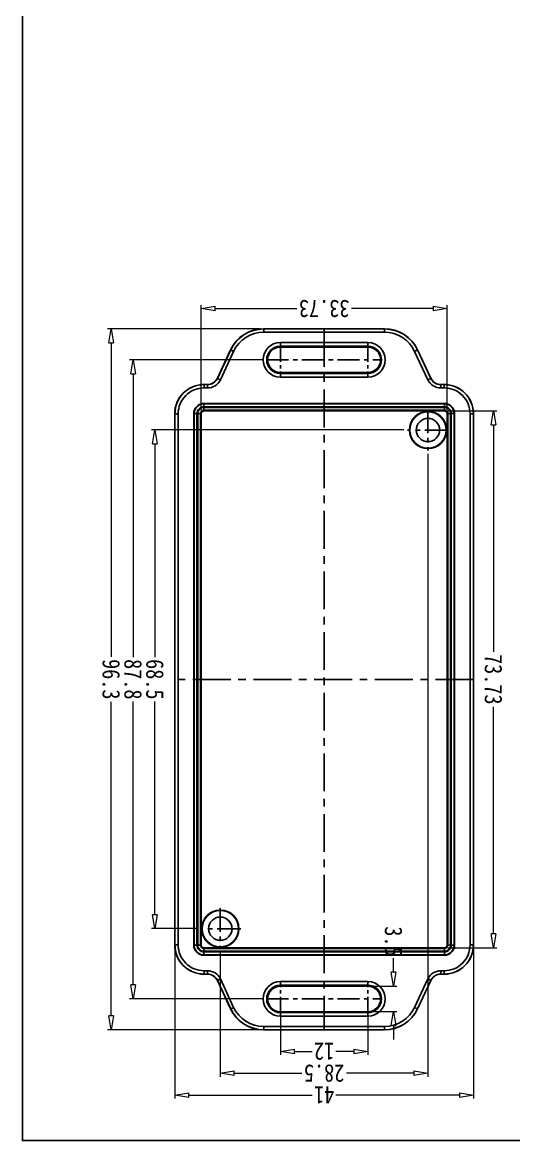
# Model space of a CAD drawing. Header units: millimetres. Extents: x 1786 to 6157, y -3574 to -1928.
# Drawn here: x 5708.3 to 5775.7, y -3573.8 to -3420.2 of the extents above; entities that cross this region are included whole.
import ezdxf

# ---------------------------------------------------------------- set-up
doc = ezdxf.new("R2010")
doc.units = ezdxf.units.MM
doc.linetypes.add('CENTER', pattern=[50.8, 31.75, -6.35, 6.35, -6.35])
doc.layers.add('dim', color=3, linetype='Continuous', lineweight=9)
doc.styles.add('FFS', font='SIMFANG.TTF', dxfattribs={"width": 0.85})
doc.dimstyles.new('YanXiu', dxfattribs={"dimtxt": 2.5, "dimasz": 2.2, "dimexe": 1, "dimexo": 0.6, "dimgap": 0.66, "dimtad": 0, "dimzin": 9, "dimdsep": 46, "dimtxsty": 'FFS', "dimblk": 'CLOSEDBLANK', "dimcen": 0, "dimclrd": 256, "dimclre": 131, "dimclrt": 42, "dimazin": 0, "dimtfac": 1, "dimtofl": 0, "dimtmove": 0, "dimatfit": 3, "dimldrblk": 'CLOSEDBLANK', "dimfxl": 0, "dimlwd": 5, "dimlwe": 5, "dimarcsym": 0})

# ---------------------------------------------------------------- blocks, each defined once
blk = doc.blocks.new('_ClosedBlank')
at = {"color": 0, "linetype": 'ByBlock', "lineweight": -2}
for p, q in [((-1, 0.167), (0, 0)), ((-1, 0.167), (-1, -0.167)), ((0, 0), (-1, -0.167))]:
    blk.add_line(p, q, dxfattribs=at)
blk = doc.blocks.new('*D59')
at = {"layer": 'Defpoints', "color": 0}
for p in [(6913.7, -3540.04, 0), (6947.43, -3540.04, 0), (6947.43, -3554.46)]:
    blk.add_point(p, dxfattribs=at)
at = {"layer": 'dim', "color": 131, "lineweight": 5}
for p, q in [((6913.7, -3540.52), (6913.7, -3554.94)), ((6947.43, -3540.52), (6947.43, -3554.94))]:
    blk.add_line(p, q, dxfattribs=at)
at = {"layer": 'dim', "lineweight": 5}
for p, q in [((6915.62, -3554.46), (6926.82, -3554.46)), ((6945.51, -3554.46), (6934.31, -3554.46))]:
    blk.add_line(p, q, dxfattribs=at)
at = {"layer": 'dim', "lineweight": 5, "xscale": 1.92, "yscale": 1.92, "zscale": 1.92, "rotation": 180}
blk.add_blockref('_ClosedBlank', (6913.7, -3554.46), dxfattribs=at)
at = {"layer": 'dim', "lineweight": 5, "xscale": 1.92, "yscale": 1.92, "zscale": 1.92}
blk.add_blockref('_ClosedBlank', (6947.43, -3554.46), dxfattribs=at)
at = {"layer": 'dim', "color": 42, "insert": (6930.57, -3554.46), "char_height": 2.4, "attachment_point": 5, "style": 'FFS'}
blk.add_mtext('33.73', dxfattribs=at)
blk = doc.blocks.new('*D60')
at = {"layer": 'Defpoints', "color": 0}
for p in [(6907.34, -3466.67), (6914.07, -3466.67, 0), (6914.07, -3540.4, 0)]:
    blk.add_point(p, dxfattribs=at)
at = {"layer": 'dim', "color": 131, "lineweight": 5}
for p, q in [((6913.59, -3466.67), (6906.87, -3466.67)), ((6913.59, -3540.4), (6906.87, -3540.4))]:
    blk.add_line(p, q, dxfattribs=at)
at = {"layer": 'dim', "lineweight": 5}
for p, q in [((6907.34, -3468.59), (6907.34, -3499.75)), ((6907.34, -3538.48), (6907.34, -3507.32))]:
    blk.add_line(p, q, dxfattribs=at)
at = {"layer": 'dim', "lineweight": 5, "xscale": 1.92, "yscale": 1.92, "zscale": 1.92}
for p, rotation in [((6907.34, -3466.67), 90), ((6907.34, -3540.4), 270)]:
    blk.add_blockref('_ClosedBlank', p, dxfattribs=dict(at, rotation=rotation))
at = {"layer": 'dim', "color": 42, "insert": (6907.34, -3503.54), "char_height": 2.4, "attachment_point": 5, "rotation": 90, "style": 'FFS'}
blk.add_mtext('73.73', dxfattribs=at)
blk = doc.blocks.new('*D61')
at = {"layer": 'Defpoints', "color": 0}
for p in [(6947.63, -3469.29, 0), (6953.8, -3469.29), (6919.13, -3537.79, 0)]:
    blk.add_point(p, dxfattribs=at)
at = {"layer": 'dim', "color": 131, "lineweight": 5}
for p, q in [((6948.11, -3469.29), (6954.28, -3469.29)), ((6919.61, -3537.79), (6954.28, -3537.79))]:
    blk.add_line(p, q, dxfattribs=at)
at = {"layer": 'dim', "lineweight": 5}
for p, q in [((6953.8, -3471.21), (6953.8, -3500.49)), ((6953.8, -3535.87), (6953.8, -3506.59))]:
    blk.add_line(p, q, dxfattribs=at)
at = {"layer": 'dim', "lineweight": 5, "xscale": 1.92, "yscale": 1.92, "zscale": 1.92}
for p, rotation in [((6953.8, -3469.29), 90), ((6953.8, -3537.79), 270)]:
    blk.add_blockref('_ClosedBlank', p, dxfattribs=dict(at, rotation=rotation))
at = {"layer": 'dim', "color": 42, "insert": (6953.8, -3503.54), "char_height": 2.4, "attachment_point": 5, "rotation": 90, "style": 'FFS'}
blk.add_mtext('68.5', dxfattribs=at)
blk = doc.blocks.new('*D62')
at = {"layer": 'Defpoints', "color": 0}
for p in [(6938.49, -3459.64, 0), (6956.8, -3459.64), (6938.49, -3547.44, 0)]:
    blk.add_point(p, dxfattribs=at)
at = {"layer": 'dim', "color": 131, "lineweight": 5}
for p, q in [((6938.97, -3459.64), (6957.28, -3459.64)), ((6938.97, -3547.44), (6957.28, -3547.44))]:
    blk.add_line(p, q, dxfattribs=at)
at = {"layer": 'dim', "lineweight": 5}
for p, q in [((6956.8, -3461.56), (6956.8, -3500.49)), ((6956.8, -3545.52), (6956.8, -3506.59))]:
    blk.add_line(p, q, dxfattribs=at)
at = {"layer": 'dim', "lineweight": 5, "xscale": 1.92, "yscale": 1.92, "zscale": 1.92}
for p, rotation in [((6956.8, -3459.64), 90), ((6956.8, -3547.44), 270)]:
    blk.add_blockref('_ClosedBlank', p, dxfattribs=dict(at, rotation=rotation))
at = {"layer": 'dim', "color": 42, "insert": (6956.8, -3503.54), "char_height": 2.4, "attachment_point": 5, "rotation": 90, "style": 'FFS'}
blk.add_mtext('87.8', dxfattribs=at)
blk = doc.blocks.new('*D63')
at = {"layer": 'Defpoints', "color": 0}
for p in [(6938.87, -3455.39, 0), (6959.8, -3455.39), (6938.87, -3551.69, 0)]:
    blk.add_point(p, dxfattribs=at)
at = {"layer": 'dim', "color": 131, "lineweight": 5}
for p, q in [((6939.35, -3455.39), (6960.28, -3455.39)), ((6939.35, -3551.69), (6960.28, -3551.69))]:
    blk.add_line(p, q, dxfattribs=at)
at = {"layer": 'dim', "lineweight": 5}
for p, q in [((6959.8, -3457.31), (6959.8, -3500.45)), ((6959.8, -3549.77), (6959.8, -3506.62))]:
    blk.add_line(p, q, dxfattribs=at)
at = {"layer": 'dim', "lineweight": 5, "xscale": 1.92, "yscale": 1.92, "zscale": 1.92}
for p, rotation in [((6959.8, -3455.39), 90), ((6959.8, -3551.69), 270)]:
    blk.add_blockref('_ClosedBlank', p, dxfattribs=dict(at, rotation=rotation))
at = {"layer": 'dim', "color": 42, "insert": (6959.8, -3503.54), "char_height": 2.4, "attachment_point": 5, "rotation": 90, "style": 'FFS'}
blk.add_mtext('96.3', dxfattribs=at)
blk = doc.blocks.new('*D64')
at = {"layer": 'Defpoints', "color": 0}
for p in [(6916.32, -3449.42), (6944.82, -3466.48), (6916.32, -3534.98)]:
    blk.add_point(p, dxfattribs=at)
at = {"layer": 'dim', "color": 131, "lineweight": 5}
for p, q in [((6916.32, -3534.5), (6916.32, -3448.94)), ((6944.82, -3466), (6944.82, -3448.94))]:
    blk.add_line(p, q, dxfattribs=at)
at = {"layer": 'dim', "lineweight": 5}
for p, q in [((6918.24, -3449.42), (6927.51, -3449.42)), ((6942.9, -3449.42), (6933.63, -3449.42))]:
    blk.add_line(p, q, dxfattribs=at)
at = {"layer": 'dim', "lineweight": 5, "xscale": 1.92, "yscale": 1.92, "zscale": 1.92, "rotation": 180}
blk.add_blockref('_ClosedBlank', (6916.32, -3449.42), dxfattribs=at)
at = {"layer": 'dim', "lineweight": 5, "xscale": 1.92, "yscale": 1.92, "zscale": 1.92}
blk.add_blockref('_ClosedBlank', (6944.82, -3449.42), dxfattribs=at)
at = {"layer": 'dim', "color": 42, "insert": (6930.57, -3449.42), "char_height": 2.4, "attachment_point": 5, "style": 'FFS'}
blk.add_mtext('28.5', dxfattribs=at)
blk = doc.blocks.new('*D65')
at = {"layer": 'Defpoints', "color": 0}
for p in [(6924.57, -3452.42), (6924.57, -3457.71, 0), (6936.57, -3457.71, 0)]:
    blk.add_point(p, dxfattribs=at)
at = {"layer": 'dim', "color": 131, "lineweight": 5}
for p, q in [((6924.57, -3457.23), (6924.57, -3451.94)), ((6936.57, -3457.23), (6936.57, -3451.94))]:
    blk.add_line(p, q, dxfattribs=at)
at = {"layer": 'dim', "lineweight": 5}
for p, q in [((6926.49, -3452.42), (6928.95, -3452.42)), ((6934.65, -3452.42), (6932.19, -3452.42))]:
    blk.add_line(p, q, dxfattribs=at)
at = {"layer": 'dim', "lineweight": 5, "xscale": 1.92, "yscale": 1.92, "zscale": 1.92, "rotation": 180}
blk.add_blockref('_ClosedBlank', (6924.57, -3452.42), dxfattribs=at)
at = {"layer": 'dim', "lineweight": 5, "xscale": 1.92, "yscale": 1.92, "zscale": 1.92}
blk.add_blockref('_ClosedBlank', (6936.57, -3452.42), dxfattribs=at)
at = {"layer": 'dim', "color": 42, "insert": (6930.57, -3452.42), "char_height": 2.4, "attachment_point": 5, "style": 'FFS'}
blk.add_mtext('12', dxfattribs=at)
blk = doc.blocks.new('*D66')
at = {"layer": 'Defpoints', "color": 0}
for p in [(6924.57, -3457.89), (6921.05, -3461.39), (6924.57, -3461.39)]:
    blk.add_point(p, dxfattribs=at)
at = {"layer": 'dim', "lineweight": 5}
for p, q in [((6921.05, -3455.97), (6921.05, -3454.05)), ((6921.05, -3463.31), (6921.05, -3465.23))]:
    blk.add_line(p, q, dxfattribs=at)
at = {"layer": 'dim', "color": 131, "lineweight": 5}
for p, q in [((6924.09, -3457.89), (6920.57, -3457.89)), ((6924.09, -3461.39), (6920.57, -3461.39))]:
    blk.add_line(p, q, dxfattribs=at)
at = {"layer": 'dim', "lineweight": 5, "xscale": 1.92, "yscale": 1.92, "zscale": 1.92}
for p, rotation in [((6921.05, -3457.89), 270), ((6921.05, -3461.39), 90)]:
    blk.add_blockref('_ClosedBlank', p, dxfattribs=dict(at, rotation=rotation))
at = {"layer": 'dim', "color": 42, "insert": (6921.05, -3467.53), "char_height": 2.4, "attachment_point": 5, "rotation": 90, "style": 'FFS'}
blk.add_mtext('3.5', dxfattribs=at)
blk = doc.blocks.new('*D67')
at = {"layer": 'Defpoints', "color": 0}
for p in [(6910.07, -3446.42), (6910.07, -3467.04, 0), (6951.07, -3467.04, 0)]:
    blk.add_point(p, dxfattribs=at)
at = {"layer": 'dim', "color": 131, "lineweight": 5}
for p, q in [((6910.07, -3466.56), (6910.07, -3445.94)), ((6951.07, -3466.56), (6951.07, -3445.94))]:
    blk.add_line(p, q, dxfattribs=at)
at = {"layer": 'dim', "lineweight": 5}
for p, q in [((6911.99, -3446.42), (6928.95, -3446.42)), ((6949.15, -3446.42), (6932.19, -3446.42))]:
    blk.add_line(p, q, dxfattribs=at)
at = {"layer": 'dim', "lineweight": 5, "xscale": 1.92, "yscale": 1.92, "zscale": 1.92, "rotation": 180}
blk.add_blockref('_ClosedBlank', (6910.07, -3446.42), dxfattribs=at)
at = {"layer": 'dim', "lineweight": 5, "xscale": 1.92, "yscale": 1.92, "zscale": 1.92}
blk.add_blockref('_ClosedBlank', (6951.07, -3446.42), dxfattribs=at)
at = {"layer": 'dim', "color": 42, "insert": (6930.57, -3446.42), "char_height": 2.4, "attachment_point": 5, "style": 'FFS'}
blk.add_mtext('41', dxfattribs=at)
blk = doc.blocks.new('*u107')
at = {"color": 7, "linetype": 'Continuous'}
for p, q in [((-8.304, 48.15, 0), (8.304, 48.15, 0)), ((-8.304, 48.15, 0), (-8.293, 48.132, 0)), ((8.293, 48.132, 0), (-8.293, 48.132, 0)), ((-8.293, 47.682, 0), (-8.293, 48.132, 0)), ((8.293, 47.682, 0), (-8.293, 47.682, 0)), ((8.293, 48.132, 0), (8.304, 48.15, 0)), ((8.293, 47.682, 0), (8.293, 48.132, 0)), ((-6, 46.282, 0), (6, 46.282, 0)), ((-6, 46.282, 0), (-6, 45.65, 0)), ((6, 46.282, 0), (6, 45.65, 0)), ((-14.653, 41.366, 0), (-12.836, 45.263, 0)), ((-12.825, 45.245, 0), (-14.642, 41.348, 0)), ((-12.417, 45.055, 0), (-14.234, 41.158, 0)), ((-12.836, 45.263, 0), (-12.825, 45.245, 0)), ((-12.417, 45.055, 0), (-12.825, 45.245, 0)), ((-6, 45.782, 0), (6, 45.782, 0)), ((6, 45.65, 0), (-6, 45.65, 0)), ((12.417, 45.055, 0), (12.825, 45.245, 0)), ((14.234, 41.158, 0), (12.417, 45.055, 0)), ((12.825, 45.245, 0), (12.836, 45.263, 0)), ((14.642, 41.348, 0), (12.825, 45.245, 0)), ((12.836, 45.263, 0), (14.653, 41.366, 0)), ((-6, 42.15, 0), (6, 42.15, 0)), ((-6, 41.518, 0), (-6, 42.15, 0)), ((6, 42.018, 0), (-6, 42.018, 0)), ((6, 41.518, 0), (-6, 41.518, 0)), ((6, 41.518, 0), (6, 42.15, 0)), ((-16.5, 40.5, 0), (-16.013, 40.5, 0)), ((-16.482, 40.482, 0), (-16.5, 40.5, 0)), ((-16.001, 40.482, 0), (-16.482, 40.482, 0)), ((-16.482, 40.032, 0), (-16.482, 40.482, 0)), ((-16.001, 40.032, 0), (-16.482, 40.032, 0)), ((-16.001, 40.482, 0), (-16.013, 40.5, 0)), ((-16.001, 40.032, 0), (-16.001, 40.482, 0)), ((-14.642, 41.348, 0), (-14.653, 41.366, 0)), ((-14.234, 41.158, 0), (-14.642, 41.348, 0)), ((14.234, 41.158, 0), (14.642, 41.348, 0)), ((14.642, 41.348, 0), (14.653, 41.366, 0)), ((16.001, 40.032, 0), (16.001, 40.482, 0)), ((16.482, 40.032, 0), (16.001, 40.032, 0)), ((16.002, 40.482, 0), (16.013, 40.5, 0)), ((16.482, 40.482, 0), (16.002, 40.482, 0)), ((16.013, 40.5, 0), (16.5, 40.5, 0)), ((16.5, 40.5, 0), (16.482, 40.482, 0)), ((16.482, 40.032, 0), (16.482, 40.482, 0)), ((-16.5, 37.898, 0), (16.5, 37.898, 0)), ((-16.5, 37.45, 0), (-16.5, 37.898, 0)), ((16.499, 37.849, 0), (-16.5, 37.849, 0)), ((16.5, 37.45, 0), (-16.5, 37.45, 0)), ((-16.5, 37.357, 0), (16.5, 37.357, 0)), ((-16.5, 37.357, 0), (-16.5, 36.865, 0)), ((-16.5, 36.958, 0), (16.5, 36.958, 0)), ((16.5, 37.898, 0), (16.5, 37.45, 0)), ((16.5, 37.357, 0), (16.5, 36.865, 0)), ((-20.5, -36.5, 0), (-20.5, 36.5, 0)), ((-20.482, 36.482, 0), (-20.5, 36.5, 0)), ((-20.032, 36.482, 0), (-20.482, 36.482, 0)), ((-20.482, 36.482, 0), (-20.482, -36.482, 0)), ((-20.032, 36.482, 0), (-20.032, -36.482, 0)), ((-17.898, 36.5, 0), (-17.45, 36.5, 0)), ((-17.898, -36.5, 0), (-17.898, 36.5, 0)), ((-17.849, 36.5, 0), (-17.849, -36.5, 0)), ((-17.45, 36.5, 0), (-17.45, -36.5, 0)), ((-17.357, 36.5, 0), (-16.865, 36.5, 0)), ((-17.357, -36.5, 0), (-17.357, 36.5, 0)), ((-16.958, -36.5, 0), (-16.958, 36.5, 0)), ((-16.865, 36.5, 0), (-16.865, -36.5, 0)), ((16.5, 36.865, 0), (-16.5, 36.865, 0)), ((17.357, 36.5, 0), (16.865, 36.5, 0)), ((16.865, -36.5, 0), (16.865, 36.5, 0)), ((16.958, 36.5, 0), (16.958, -36.5, 0)), ((17.357, 36.5, 0), (17.357, -36.5, 0)), ((17.898, 36.5, 0), (17.45, 36.5, 0)), ((17.45, -36.5, 0), (17.45, 36.5, 0)), ((17.849, -36.499, 0), (17.849, 36.5, 0)), ((17.898, 36.5, 0), (17.898, -36.5, 0)), ((20.032, 36.482, 0), (20.482, 36.482, 0)), ((20.032, -36.482, 0), (20.032, 36.482, 0)), ((20.5, 36.5, 0), (20.482, 36.482, 0)), ((20.482, -36.482, 0), (20.482, 36.482, 0)), ((20.5, 36.5, 0), (20.5, -36.5, 0)), ((-20.5, -36.5, 0), (-20.482, -36.482, 0)), ((-20.032, -36.482, 0), (-20.482, -36.482, 0)), ((-17.45, -36.5, 0), (-17.898, -36.5, 0)), ((-17.357, -36.5, 0), (-16.865, -36.5, 0)), ((-16.5, -37.357, 0), (-16.5, -36.865, 0)), ((-16.5, -36.865, 0), (16.5, -36.865, 0)), ((16.5, -37.357, 0), (16.5, -36.865, 0)), ((17.357, -36.5, 0), (16.865, -36.5, 0)), ((17.898, -36.5, 0), (17.45, -36.5, 0)), ((20.032, -36.482, 0), (20.482, -36.482, 0)), ((20.482, -36.482, 0), (20.5, -36.5, 0)), ((16.5, -36.958, 0), (-16.5, -36.958, 0)), ((16.5, -37.357, 0), (-16.5, -37.357, 0)), ((-16.5, -37.898, 0), (-16.5, -37.45, 0)), ((-16.5, -37.45, 0), (16.5, -37.45, 0)), ((-16.5, -37.849, 0), (16.5, -37.849, 0)), ((16.5, -37.898, 0), (-16.5, -37.898, 0)), ((16.5, -37.898, 0), (16.5, -37.45, 0)), ((-16.5, -40.5, 0), (-16.482, -40.482, 0)), ((-16.013, -40.5, 0), (-16.5, -40.5, 0)), ((-16.482, -40.032, 0), (-16.482, -40.482, 0)), ((-16.482, -40.032, 0), (-16.001, -40.032, 0)), ((-16.482, -40.482, 0), (-16.002, -40.482, 0)), ((-16.002, -40.482, 0), (-16.013, -40.5, 0)), ((-16.001, -40.032, 0), (-16.001, -40.482, 0)), ((-14.642, -41.348, 0), (-14.653, -41.366, 0)), ((-12.836, -45.263, 0), (-14.653, -41.366, 0)), ((-14.234, -41.158, 0), (-14.642, -41.348, 0)), ((-14.642, -41.348, 0), (-12.825, -45.245, 0)), ((-14.234, -41.158, 0), (-12.417, -45.055, 0)), ((12.417, -45.055, 0), (14.234, -41.158, 0)), ((12.825, -45.245, 0), (14.642, -41.348, 0)), ((14.653, -41.366, 0), (12.836, -45.263, 0)), ((14.234, -41.158, 0), (14.642, -41.348, 0)), ((14.642, -41.348, 0), (14.653, -41.366, 0)), ((16.001, -40.032, 0), (16.001, -40.482, 0)), ((16.001, -40.032, 0), (16.482, -40.032, 0)), ((16.001, -40.482, 0), (16.013, -40.5, 0)), ((16.001, -40.482, 0), (16.482, -40.482, 0)), ((16.5, -40.5, 0), (16.013, -40.5, 0)), ((16.482, -40.032, 0), (16.482, -40.482, 0)), ((16.482, -40.482, 0), (16.5, -40.5, 0)), ((-6, -41.518, 0), (-6, -42.15, 0)), ((-6, -41.518, 0), (6, -41.518, 0)), ((-6, -42.018, 0), (6, -42.018, 0)), ((6, -42.15, 0), (-6, -42.15, 0)), ((6, -41.518, 0), (6, -42.15, 0)), ((-12.825, -45.245, 0), (-12.836, -45.263, 0)), ((-12.417, -45.055, 0), (-12.825, -45.245, 0)), ((-6, -46.282, 0), (-6, -45.65, 0)), ((-6, -45.65, 0), (6, -45.65, 0)), ((6, -45.782, 0), (-6, -45.782, 0)), ((6, -46.282, 0), (6, -45.65, 0)), ((12.417, -45.055, 0), (12.825, -45.245, 0)), ((12.836, -45.263, 0), (12.825, -45.245, 0)), ((6, -46.282, 0), (-6, -46.282, 0)), ((8.305, -48.15, 0), (-8.305, -48.15, 0)), ((-8.293, -48.132, 0), (-8.304, -48.15, 0)), ((-8.293, -47.682, 0), (-8.293, -48.132, 0)), ((-8.293, -47.682, 0), (8.293, -47.682, 0)), ((-8.293, -48.132, 0), (8.293, -48.132, 0)), ((8.293, -47.682, 0), (8.293, -48.132, 0)), ((8.304, -48.15, 0), (8.293, -48.132, 0))]:
    blk.add_line(p, q, dxfattribs=at)
at = {"color": 1, "linetype": 'CENTER', "ltscale": 0.164}
for p, q in [((0, -48.15), (0, 48.15)), ((-20.5, 0), (20.5, 0))]:
    blk.add_line(p, q, dxfattribs=at)
at = {"color": 1, "linetype": 'CENTER', "ltscale": 0.07}
for p, q in [((-6, 45.825, 0), (-6, 41.975, 0)), ((6, 45.825, 0), (6, 41.975, 0)), ((-6, -45.825, 0), (-6, -41.975, 0)), ((6, -45.825, 0), (6, -41.975, 0))]:
    blk.add_line(p, q, dxfattribs=at)
at = {"color": 1, "linetype": 'CENTER', "ltscale": 0.096}
for p, q in [((7.925, 43.9, 0), (-7.925, 43.9, 0)), ((7.925, -43.9, 0), (-7.925, -43.9, 0))]:
    blk.add_line(p, q, dxfattribs=at)
at = {"color": 1, "linetype": 'CENTER', "ltscale": 0.102095}
for p, q in [((14.25, 31.442), (14.25, 37.058)), ((11.442, 34.25), (17.058, 34.25)), ((-14.25, -37.058), (-14.25, -31.442)), ((-17.058, -34.25), (-11.442, -34.25))]:
    blk.add_line(p, q, dxfattribs=at)
at = {"color": 7, "linetype": 'Continuous'}
for centre, radius in [((14.25, 34.25, 0), 2.552), ((14.25, 34.25, 0), 2.5), ((14.25, 34.25, 0), 1.6), ((-14.25, -34.25, 0), 2.552), ((-14.25, -34.25, 0), 2.5), ((-14.25, -34.25, 0), 1.6)]:
    blk.add_circle(centre, radius, dxfattribs=at)
for centre, radius, start, end in [((-8.305, 43.15, 0), 5, 89.99615, 154.99993), ((-8.293, 43.132, 0), 5, 89.9961, 154.99996), ((-8.293, 43.132, 0), 4.55, 89.99976, 155.00024), ((8.293, 43.132, 0), 5, 25.00004, 90.00389), ((8.293, 43.132, 0), 4.55, 24.99976, 90.00024), ((8.305, 43.15, 0), 5, 25.00007, 90.00385), ((-6, 43.9, 0), 2.382, 90, 270), ((6, 43.9, 0), 2.382, 270, 90), ((-6, 43.9, 0), 1.882, 90, 270), ((-6, 43.9, 0), 1.75, 90, 270), ((6, 43.9, 0), 1.882, 270, 90), ((6, 43.9, 0), 1.75, 270, 90), ((-16.5, 36.5, 0), 4, 89.99988, 180.00653), ((-16.482, 36.482, 0), 4, 89.99981, 180.00663), ((-16.482, 36.482, 0), 3.55, 89.99912, 180.00088), ((-16.013, 42, 0), 1.5, 270.00044, 335.00781), ((-16.001, 41.982, 0), 1.5, 270.00054, 335.00767), ((-16.001, 41.982, 0), 1.95, 270.00056, 334.99918), ((16.001, 41.982, 0), 1.95, 205.00056, 269.99918), ((16.001, 41.982, 0), 1.5, 205.00006, 270.00723), ((16.013, 42, 0), 1.5, 204.99996, 270.00737), ((16.482, 36.482, 0), 4, 359.99337, 90.00019), ((16.482, 36.482, 0), 3.55, 359.99912, 90.00088), ((16.5, 36.5, 0), 4, 359.99347, 90.00012), ((-16.5, 36.5, 0), 1.398, 89.97957, 180.02043), ((-16.5, 36.5, 0), 1.349, 89.97575, 180.02527), ((-16.5, 36.5, 0), 0.949, 89.96569, 180.03437), ((-16.5, 36.5, 0), 0.857, 89.9681, 180.0318), ((-16.5, 36.5, 0), 0.457, 89.97667, 180.05626), ((16.5, 36.5, 0), 1.349, 359.97575, 90.02527), ((16.5, 36.5, 0), 1.398, 359.97957, 90.02043), ((16.5, 36.5, 0), 0.949, 359.96569, 90.03437), ((16.5, 36.5, 0), 0.857, 359.9681, 90.03181), ((16.5, 36.5, 0), 0.457, 359.97667, 90.05626), ((-16.5, -36.5, 0), 4, 179.99347, 270.00012), ((-16.482, -36.482, 0), 4, 179.99337, 270.00019), ((-16.482, -36.482, 0), 3.55, 179.99912, 270.00088), ((-16.5, -36.5, 0), 1.398, 179.97957, 270.02043), ((-16.5, -36.5, 0), 1.349, 179.97575, 270.02527), ((-16.5, -36.5, 0), 0.949, 179.96569, 270.03437), ((-16.5, -36.5, 0), 0.857, 179.9681, 270.03181), ((-16.5, -36.5, 0), 0.457, 179.97559, 270.05733), ((16.482, -36.482, 0), 3.55, 269.99912, 0.00088), ((16.482, -36.482, 0), 4, 269.99981, 0.00663), ((16.5, -36.5, 0), 1.349, 269.97575, 0.02527), ((16.5, -36.5, 0), 0.457, 269.97668, 0.05627), ((16.5, -36.5, 0), 0.857, 269.9681, 0.03181), ((16.5, -36.5, 0), 0.949, 269.96569, 0.03437), ((16.5, -36.5, 0), 1.398, 269.97957, 0.02043), ((16.5, -36.5, 0), 4, 269.99988, 0.00653), ((-16.013, -42, 0), 1.5, 24.99996, 90.00737), ((-16.001, -41.982, 0), 1.5, 25.00006, 90.00723), ((-16.002, -41.982, 0), 1.95, 25.00167, 89.99807), ((16.002, -41.982, 0), 1.95, 90.00167, 154.99807), ((16.001, -41.982, 0), 1.5, 90.00054, 155.00767), ((16.013, -42, 0), 1.5, 90.00044, 155.00781), ((-6, -43.9, 0), 2.382, 90, 270), ((-6, -43.9, 0), 1.882, 90, 270), ((-6, -43.9, 0), 1.75, 90, 270), ((6, -43.9, 0), 2.382, 270, 90), ((6, -43.9, 0), 1.882, 270, 90), ((6, -43.9, 0), 1.75, 270, 90), ((-8.305, -43.15, 0), 5, 205.00007, 270.00385), ((-8.293, -43.132, 0), 5, 205.00004, 270.00389), ((-8.293, -43.132, 0), 4.55, 204.99976, 270.00024), ((8.293, -43.132, 0), 4.55, 269.99976, 335.00024), ((8.293, -43.132, 0), 5, 269.9961, 334.99996), ((8.305, -43.15, 0), 5, 269.99615, 334.99993)]:
    blk.add_arc(centre, radius, start, end, dxfattribs=at)
for points, start_tangent, end_tangent in [([(-16.5, 36.865, 0), (-16.595, 36.853, 0), (-16.683, 36.816, 0), (-16.758, 36.758, 0), (-16.816, 36.683, 0), (-16.853, 36.595, 0), (-16.865, 36.5, 0)], (-1, 0), (0, -1)), ([(16.865, 36.5, 0), (16.853, 36.595, 0), (16.816, 36.683, 0), (16.758, 36.758, 0), (16.683, 36.816, 0), (16.595, 36.853, 0), (16.5, 36.865, 0)], (0, 1), (-1, 0)), ([(-16.865, -36.5, 0), (-16.853, -36.595, 0), (-16.816, -36.683, 0), (-16.758, -36.758, 0), (-16.683, -36.816, 0), (-16.595, -36.853, 0), (-16.5, -36.865, 0)], (0, -1), (1, 0)), ([(16.5, -36.865, 0), (16.595, -36.853, 0), (16.683, -36.816, 0), (16.758, -36.758, 0), (16.816, -36.683, 0), (16.853, -36.595, 0), (16.865, -36.5, 0)], (1, 0), (0, 1))]:
    blk.add_spline(points, degree=3, dxfattribs=dict(at, start_tangent=start_tangent, end_tangent=end_tangent))
at = {"layer": 'dim'}
for base, p1, p2, picture, middle in [((-20.5, 57.113), (20.5, 36.5, 0), (-20.5, 36.5, 0), '*D67', (0, 57.113)), ((-14.25, 54.113), (14.25, 37.058), (-14.25, -31.442), '*D64', (0, 54.113))]:
    dim = blk.add_linear_dim(base=base, p1=p1, p2=p2, dimstyle='YanXiu', override={"dimtxt": 2.4, "dimasz": 1.92, "dimexe": 0.47976, "dimexo": 0.47976, "dimgap": 0.47976}, dxfattribs=at)
    dim.commit()
    dim.dimension.update_dxf_attribs({"geometry": picture, "text_midpoint": middle, "dimtype": 128, "insert": (-6930.569, 3503.536)})
for base, p1, p2, picture, middle in [((-6, 51.113), (6, 45.825, 0), (-6, 45.825, 0), '*D65', (0, 51.113)), ((16.865, -50.923, 0), (-16.865, -36.5, 0), (16.865, -36.5, 0), '*D59', (0, -50.923, 0))]:
    dim = blk.add_linear_dim(base=base, p1=p1, p2=p2, dimstyle='YanXiu', override={"dimtxt": 2.4, "dimasz": 1.92, "dimexe": 0.47976, "dimexo": 0.47976, "dimgap": 0.47976}, dxfattribs=at)
    dim.commit()
    dim.dimension.update_dxf_attribs({"geometry": picture, "text_midpoint": middle, "insert": (-6930.569, 3503.536)})
for base, p1, p2, picture, middle in [((-9.522, 42.15, 0), (-6, 45.65, 0), (-6, 42.15, 0), '*D66', (-9.522, 36.011, 0)), ((-23.224, 36.865, 0), (-16.5, -36.865, 0), (-16.5, 36.865, 0), '*D60', (-23.224, 0, 0)), ((23.233, 34.25, 0), (-11.442, -34.25), (17.058, 34.25), '*D61', (23.233, 0, 0))]:
    dim = blk.add_linear_dim(base=base, p1=p1, p2=p2, angle=90, dimstyle='YanXiu', override={"dimtxt": 2.4, "dimasz": 1.92, "dimexe": 0.47976, "dimexo": 0.47976, "dimgap": 0.47976}, dxfattribs=at)
    dim.commit()
    dim.dimension.update_dxf_attribs({"geometry": picture, "text_midpoint": middle, "insert": (-6930.569, 3503.536)})
for base, p1, p2, picture, middle in [((29.233, 48.15, 0), (8.304, -48.15, 0), (8.304, 48.15, 0), '*D63', (29.233, 0, 0)), ((26.233, 43.9, 0), (7.925, -43.9, 0), (7.925, 43.9, 0), '*D62', (26.233, 0, 0))]:
    dim = blk.add_linear_dim(base=base, p1=p1, p2=p2, angle=90, dimstyle='YanXiu', override={"dimtxt": 2.4, "dimasz": 1.92, "dimexe": 0.47976, "dimexo": 0.47976, "dimgap": 0.47976}, dxfattribs=at)
    dim.commit()
    dim.dimension.update_dxf_attribs({"geometry": picture, "text_midpoint": middle, "dimtype": 128, "insert": (-6930.569, 3503.536)})
blk = doc.blocks.new('*u118')
at = {"layer": 'Defpoints', "color": 2}
blk.add_lwpolyline([(-112.078, 156.749), (112.078, 156.749), (112.078, 0), (-112.078, 0)], close=True, dxfattribs=at)
blk.add_blockref('*u107', (70.664, 93.381, 0))

msp = doc.modelspace()

# ---------------------------------------------------------------- block references
at = {"rotation": 180}
msp.add_blockref('*u118', (5820.38, -3417.09, 0), dxfattribs=at)

doc.saveas('drawing.dxf')
